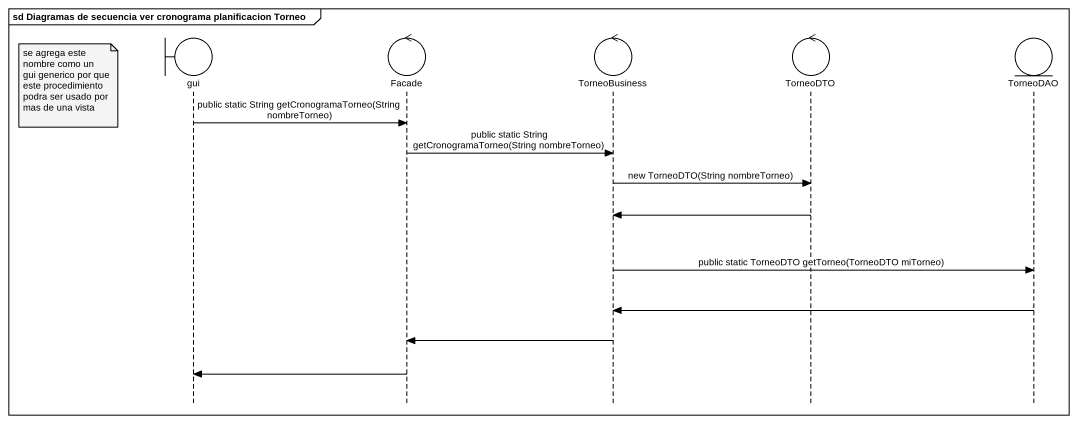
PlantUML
@startuml
mainframe sd Diagramas de secuencia ver cronograma planificacion Torneo
hide footbox
boundary gui
control Facade
control TorneoBusiness
control TorneoDTO
entity TorneoDAO

note left of gui : se agrega este nombre como un gui generico por que este procedimiento podra ser usado por mas de una vista
gui -> Facade : public static String getCronogramaTorneo(String nombreTorneo)
Facade -> TorneoBusiness : public static String getCronogramaTorneo(String nombreTorneo)
TorneoBusiness -> TorneoDTO : new TorneoDTO(String nombreTorneo)
TorneoDTO -> TorneoBusiness
TorneoBusiness -> TorneoDAO : public static TorneoDTO getTorneo(TorneoDTO miTorneo)
TorneoDAO -> TorneoBusiness
TorneoBusiness -> Facade
Facade -> gui
@enduml
